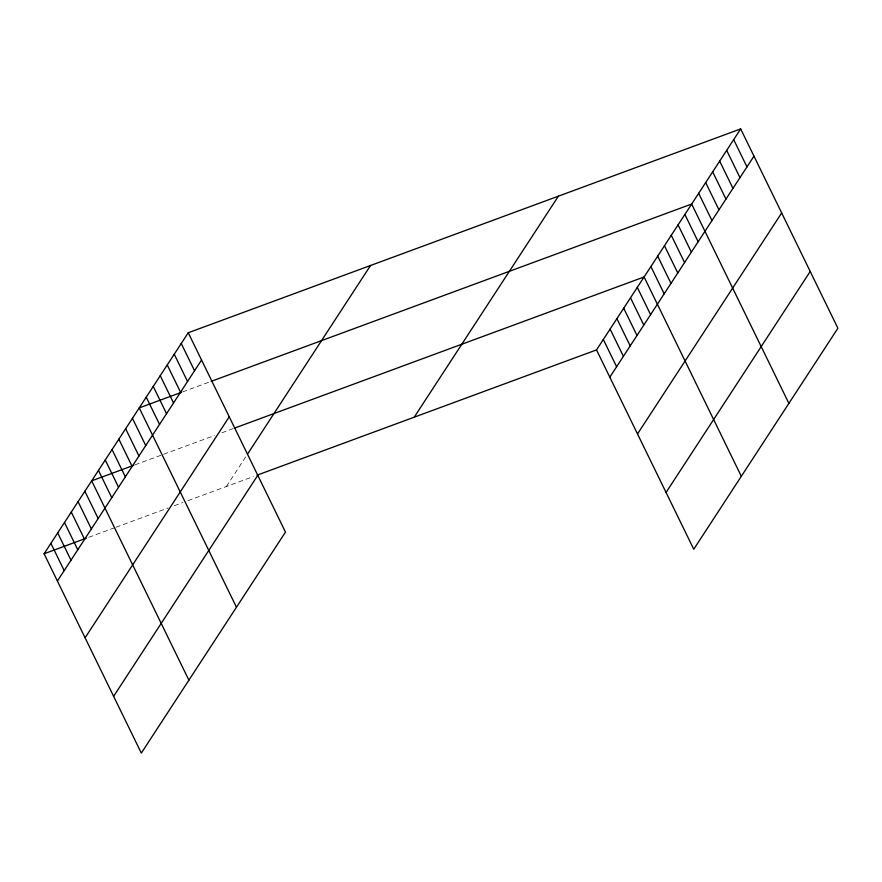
<?xml version="1.0" encoding="UTF-8"?>
<svg xmlns="http://www.w3.org/2000/svg" width="882" height="882" viewBox="0 0 882 882"><rect width="100%" height="100%" fill="white"/><g stroke="black" fill="none" stroke-linecap="round" stroke-linejoin="round"><path stroke-width="0.66" stroke-dasharray="4.41 3.31" d="M226.398 486.489L246.111 456.27M182.651 391.884L209.927 381.818M135.078 464.814L162.354 454.748M163.6 454.285L214.447 435.521M221.889 432.775L233.046 428.663M88.74 537.281L114.792 527.679M116.027 527.216L168.109 507.999M174.316 505.706L182.993 502.508M187.954 500.678L253.233 476.589"/><path stroke-width="1.32" d="M188.252 332.757L285.481 532.089L141.318 753.096L44.1 553.764L188.252 332.757L740.682 128.904L837.9 328.236L693.748 549.243L596.519 349.911L740.682 128.904M57.396 581.018L201.548 360.01M85.091 637.807L229.243 416.8M247.467 454.186L370.55 265.482M113.624 696.306L257.787 475.31M414.22 417.175L558.383 196.179M609.815 377.165L753.967 156.158M637.51 433.944L781.673 212.948M666.053 492.454L810.205 271.458M181.405 392.336L139.246 407.903L236.464 607.235M211.173 381.355L691.664 204.04L788.883 403.383M133.832 465.266L91.673 480.833L188.891 680.165M234.281 428.2L644.092 276.97L741.321 476.313M44.1 553.764L86.26 538.196M257.059 475.178L596.519 349.911M733.67 139.643L746.966 166.896M726.669 150.37L739.965 177.624M719.668 161.108L732.964 188.362M712.667 171.847L725.963 199.1M705.666 182.574L718.962 209.828M698.665 193.312L711.961 220.566M684.873 214.458L698.158 241.723M678.071 224.877L691.367 252.142M671.279 235.296L684.575 262.56M664.477 245.714L677.773 272.979M657.685 256.133L670.982 283.398M650.894 266.551L664.179 293.816M637.3 287.389L650.596 314.654M630.498 297.818L643.794 325.072M623.706 308.237L637.002 335.491M616.915 318.656L630.2 345.909M610.112 329.074L623.409 356.328M603.321 339.493L616.617 366.747M181.251 343.495L194.547 370.749M174.25 354.222L187.546 381.487M167.249 364.961L180.545 392.214M160.248 375.699L173.545 402.953M153.248 386.426L166.544 413.68M146.247 397.165L159.543 424.418M132.443 418.322L145.739 445.575M125.652 428.74L138.948 455.994M118.85 439.159L132.146 466.413M112.058 449.577L125.354 476.831M105.267 459.996L118.552 487.25M98.464 470.415L111.76 497.668M84.87 491.252L98.167 518.506M78.079 501.671L91.375 528.924M71.288 512.089L84.573 539.343M64.485 522.508L77.781 549.762M57.694 532.926L70.99 560.18M50.891 543.345L64.188 570.599"/></g></svg>
